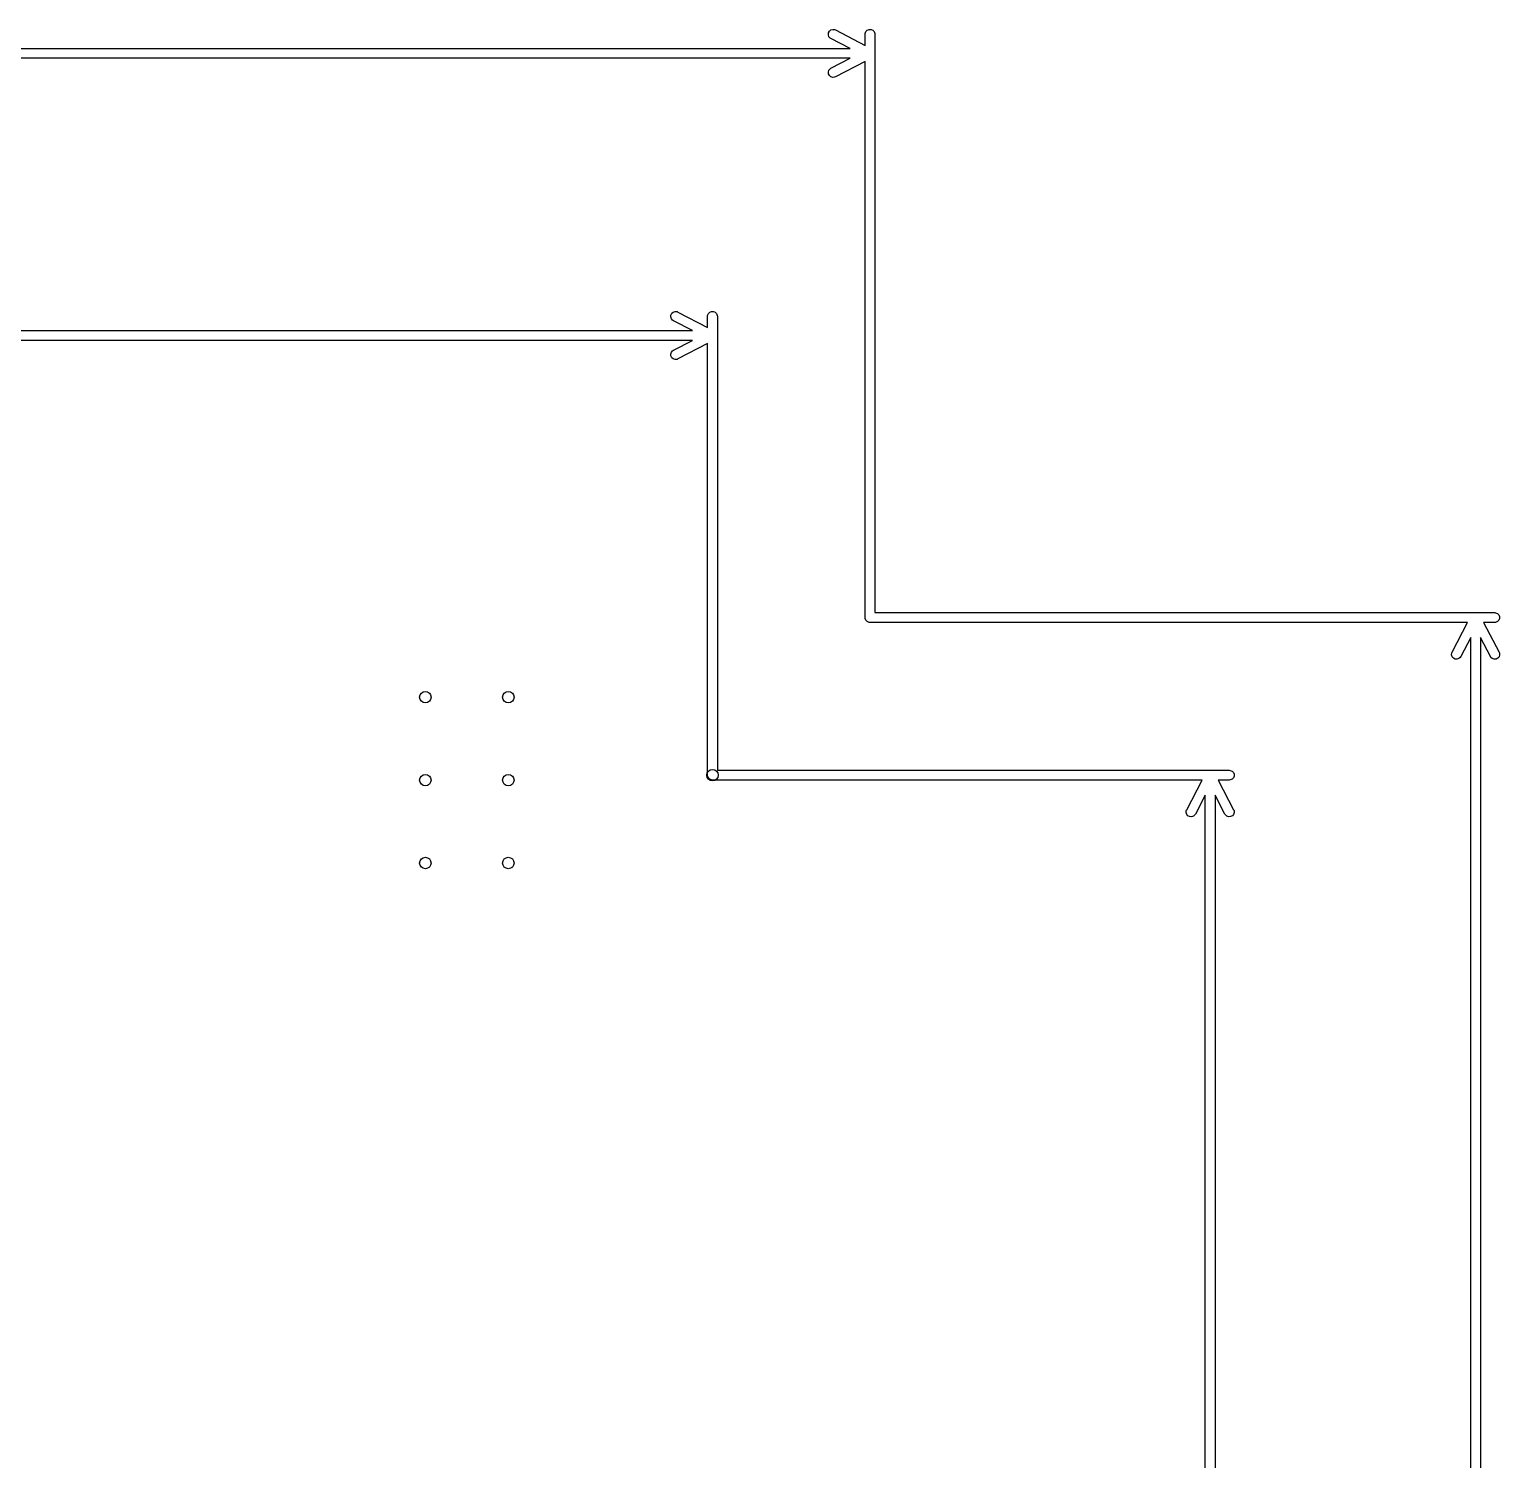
# Model space of a CAD drawing. Extents: x 2.35 to 5.9, y -5.4 to -1.82.
# Drawn here: x 4.127 to 5.899, y -3.625 to -1.901 of the extents above; entities that cross this region are included whole.
import ezdxf

# ---------------------------------------------------------------- set-up
doc = ezdxf.new("R2010")
doc.units = 0
doc.header["$MEASUREMENT"] = 0
doc.layers.add('BLACK', color=7, linetype='CONTINUOUS')

msp = doc.modelspace()

# ---------------------------------------------------------------- linework, layer by layer
at = {"layer": 'BLACK', "linetype": 'CONTINUOUS'}
for p, q in [((5.0898, -1.9076), (5.09, -1.9053)), ((5.0905, -1.9098), (5.0898, -1.9076)), ((5.09, -1.9053), (5.091, -1.9032)), ((5.092, -1.9115), (5.0905, -1.9098)), ((5.091, -1.9032), (5.0928, -1.9017)), ((5.0929, -1.9122), (5.092, -1.9115)), ((5.0928, -1.9017), (5.095, -1.901)), ((5.1159, -1.9241), (5.0929, -1.9122)), ((5.095, -1.901), (5.0973, -1.9012)), ((5.0973, -1.9012), (5.0984, -1.9017)), ((5.0984, -1.9017), (5.1341, -1.9203)), ((5.1341, -1.9069), (5.1342, -1.9058)), ((5.1341, -1.9203), (5.1341, -1.9069)), ((5.1342, -1.9058), (5.1351, -1.9036)), ((5.1351, -1.9036), (5.1367, -1.902)), ((5.1367, -1.902), (5.1388, -1.9011)), ((5.1388, -1.9011), (5.1412, -1.9011)), ((5.1412, -1.9011), (5.1433, -1.902)), ((5.1433, -1.902), (5.1449, -1.9036)), ((5.1449, -1.9036), (5.1458, -1.9058)), ((5.1458, -1.9058), (5.1459, -1.9069)), ((5.1459, -1.9069), (5.1459, -2.6041)), ((2.3841, -1.9241), (5.1159, -1.9241)), ((5.1159, -1.9359), (2.3841, -1.9359)), ((5.0905, -1.9502), (5.092, -1.9485)), ((5.092, -1.9485), (5.0929, -1.9478)), ((5.0929, -1.9478), (5.1159, -1.9359)), ((5.1341, -1.9397), (5.0984, -1.9583)), ((5.1341, -2.61), (5.1341, -1.9397)), ((5.0898, -1.9524), (5.0905, -1.9502)), ((5.09, -1.9547), (5.0898, -1.9524)), ((5.091, -1.9568), (5.09, -1.9547)), ((5.0928, -1.9583), (5.091, -1.9568)), ((5.095, -1.959), (5.0928, -1.9583)), ((5.0973, -1.9588), (5.095, -1.959)), ((5.0984, -1.9583), (5.0973, -1.9588)), ((4.8998, -2.2476), (4.9, -2.2453)), ((4.9005, -2.2498), (4.8998, -2.2476)), ((4.9, -2.2453), (4.901, -2.2432)), ((4.902, -2.2515), (4.9005, -2.2498)), ((4.901, -2.2432), (4.9028, -2.2417)), ((4.9028, -2.2417), (4.905, -2.241)), ((4.905, -2.241), (4.9073, -2.2412)), ((4.9073, -2.2412), (4.9084, -2.2417)), ((4.9084, -2.2417), (4.9441, -2.2603)), ((4.9441, -2.2469), (4.9442, -2.2458)), ((4.9441, -2.2603), (4.9441, -2.2469)), ((4.9442, -2.2458), (4.9451, -2.2436)), ((4.9451, -2.2436), (4.9467, -2.242)), ((4.9467, -2.242), (4.9488, -2.2411)), ((4.9488, -2.2411), (4.9512, -2.2411)), ((4.9512, -2.2411), (4.9533, -2.242)), ((4.9533, -2.242), (4.9549, -2.2436)), ((4.9549, -2.2436), (4.9558, -2.2458)), ((4.9558, -2.2458), (4.9559, -2.2469)), ((4.9559, -2.2469), (4.9559, -2.7941)), ((2.5741, -2.2641), (4.9259, -2.2641)), ((4.9029, -2.2522), (4.902, -2.2515)), ((4.9259, -2.2641), (4.9029, -2.2522)), ((4.9259, -2.2759), (2.5741, -2.2759)), ((4.9029, -2.2878), (4.9259, -2.2759)), ((4.9441, -2.2797), (4.9084, -2.2983)), ((4.9441, -2.8), (4.9441, -2.2797)), ((4.8998, -2.2924), (4.9005, -2.2902)), ((4.9, -2.2947), (4.8998, -2.2924)), ((4.901, -2.2968), (4.9, -2.2947)), ((4.9005, -2.2902), (4.902, -2.2885)), ((4.9028, -2.2983), (4.901, -2.2968)), ((4.902, -2.2885), (4.9029, -2.2878)), ((4.905, -2.299), (4.9028, -2.2983)), ((4.9073, -2.2988), (4.905, -2.299)), ((4.9084, -2.2983), (4.9073, -2.2988)), ((5.1459, -2.6041), (5.8931, -2.6041)), ((5.8931, -2.6041), (5.8942, -2.6042)), ((5.8942, -2.6042), (5.8964, -2.6051)), ((5.8964, -2.6051), (5.898, -2.6067)), ((5.1342, -2.6112), (5.1341, -2.61)), ((5.1351, -2.6133), (5.1342, -2.6112)), ((5.1367, -2.6149), (5.1351, -2.6133)), ((5.1388, -2.6158), (5.1367, -2.6149)), ((5.14, -2.6159), (5.1388, -2.6158)), ((5.8603, -2.6159), (5.14, -2.6159)), ((5.8417, -2.6516), (5.8603, -2.6159)), ((5.8931, -2.6159), (5.8797, -2.6159)), ((5.8797, -2.6159), (5.8983, -2.6516)), ((5.8942, -2.6158), (5.8931, -2.6159)), ((5.8964, -2.6149), (5.8942, -2.6158)), ((5.898, -2.6133), (5.8964, -2.6149)), ((5.898, -2.6067), (5.8989, -2.6088)), ((5.8989, -2.6112), (5.898, -2.6133)), ((5.8989, -2.6088), (5.8989, -2.6112)), ((5.8641, -2.6341), (5.8522, -2.6571)), ((5.8641, -5.3659), (5.8641, -2.6341)), ((5.8878, -2.6571), (5.8759, -2.6341)), ((5.8759, -2.6341), (5.8759, -5.3659)), ((5.841, -2.655), (5.8412, -2.6527)), ((5.8417, -2.6572), (5.841, -2.655)), ((5.8412, -2.6527), (5.8417, -2.6516)), ((5.8432, -2.659), (5.8417, -2.6572)), ((5.8515, -2.658), (5.8498, -2.6595)), ((5.8522, -2.6571), (5.8515, -2.658)), ((5.8885, -2.658), (5.8878, -2.6571)), ((5.8902, -2.6595), (5.8885, -2.658)), ((5.8983, -2.6572), (5.8968, -2.659)), ((5.8983, -2.6516), (5.8988, -2.6527)), ((5.899, -2.655), (5.8983, -2.6572)), ((5.8988, -2.6527), (5.899, -2.655)), ((5.8453, -2.66), (5.8432, -2.659)), ((5.8476, -2.6602), (5.8453, -2.66)), ((5.8498, -2.6595), (5.8476, -2.6602)), ((5.8924, -2.6602), (5.8902, -2.6595)), ((5.8947, -2.66), (5.8924, -2.6602)), ((5.8968, -2.659), (5.8947, -2.66)), ((4.9442, -2.8012), (4.9441, -2.8)), ((4.9559, -2.7941), (5.5731, -2.7941)), ((5.5731, -2.7941), (5.5742, -2.7942)), ((5.5742, -2.7942), (5.5764, -2.7951)), ((5.5764, -2.7951), (5.578, -2.7967)), ((5.578, -2.7967), (5.5789, -2.7988)), ((5.5789, -2.7988), (5.5789, -2.8012)), ((4.9451, -2.8033), (4.9442, -2.8012)), ((4.9467, -2.8049), (4.9451, -2.8033)), ((4.9488, -2.8058), (4.9467, -2.8049)), ((4.95, -2.8059), (4.9488, -2.8058)), ((5.5403, -2.8059), (4.95, -2.8059)), ((5.5217, -2.8416), (5.5403, -2.8059)), ((5.5731, -2.8059), (5.5597, -2.8059)), ((5.5597, -2.8059), (5.5783, -2.8416)), ((5.5742, -2.8058), (5.5731, -2.8059)), ((5.5764, -2.8049), (5.5742, -2.8058)), ((5.578, -2.8033), (5.5764, -2.8049)), ((5.5789, -2.8012), (5.578, -2.8033)), ((5.5441, -2.8241), (5.5322, -2.8471)), ((5.5441, -5.1759), (5.5441, -2.8241)), ((5.5678, -2.8471), (5.5559, -2.8241)), ((5.5559, -2.8241), (5.5559, -5.1759)), ((5.521, -2.845), (5.5212, -2.8427)), ((5.5217, -2.8472), (5.521, -2.845)), ((5.5212, -2.8427), (5.5217, -2.8416)), ((5.5232, -2.849), (5.5217, -2.8472)), ((5.5253, -2.85), (5.5232, -2.849)), ((5.5276, -2.8502), (5.5253, -2.85)), ((5.5298, -2.8495), (5.5276, -2.8502)), ((5.5315, -2.848), (5.5298, -2.8495)), ((5.5322, -2.8471), (5.5315, -2.848)), ((5.5685, -2.848), (5.5678, -2.8471)), ((5.5702, -2.8495), (5.5685, -2.848)), ((5.5724, -2.8502), (5.5702, -2.8495)), ((5.5747, -2.85), (5.5724, -2.8502)), ((5.5768, -2.849), (5.5747, -2.85)), ((5.5783, -2.8472), (5.5768, -2.849)), ((5.5783, -2.8416), (5.5788, -2.8427)), ((5.579, -2.845), (5.5783, -2.8472)), ((5.5788, -2.8427), (5.579, -2.845))]:
    msp.add_line(p, q, dxfattribs=at)
at = {"layer": 'BLACK'}
for centre in [(4.6039, -2.7059), (4.7039, -2.7059), (4.6039, -2.8059), (4.7039, -2.8059), (4.95, -2.8), (4.6039, -2.9059), (4.7039, -2.9059)]:
    msp.add_circle(centre, 0.00689, dxfattribs=at)

doc.saveas('drawing.dxf')
